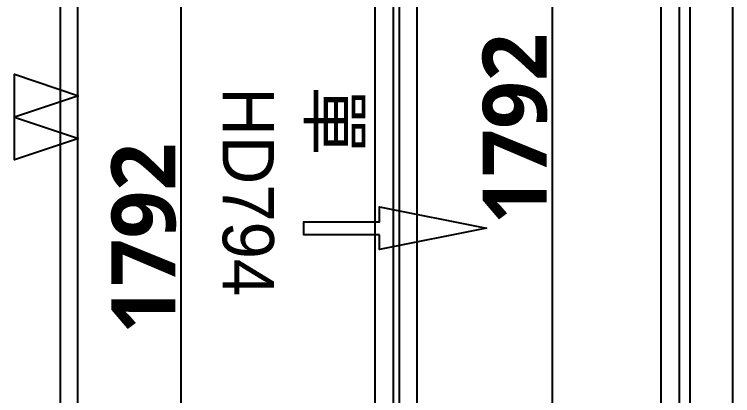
# Model space of a CAD drawing. Header units: millimetres. Extents: x 15382 to 37298, y 7351 to 31127.
# Drawn here: x 26121 to 27803, y 18394 to 19286 of the extents above; entities that cross this region are included whole.
import ezdxf

# ---------------------------------------------------------------- set-up
doc = ezdxf.new("R2010")
doc.units = ezdxf.units.MM
for name, color, linetype in [('03', 6, 'Continuous'), ('動線', 6, 'Continuous'), ('文字', 7, 'Continuous'), ('標註', 252, 'Continuous'), ('輕隔間', 30, 'Continuous')]:
    doc.layers.add(name, color=color, linetype=linetype)
doc.styles.get("Standard").update_dxf_attribs({"font": 'arial.ttf'})
doc.styles.add('新細明體', font='')
doc.styles.add('黑體', font='')
doc.styles.get('新細明體').set_extended_font_data('PMingLiU')
doc.styles.get('黑體').set_extended_font_data('Microsoft JhengHei', bold=True)
doc.dimstyles.new('ISO-25', dxfattribs={"dimtxt": 2.5, "dimasz": 2.5, "dimexe": 1.25, "dimexo": 0.625, "dimtad": 1, "dimtxsty": 'Standard', "dimcen": 2.5, "dimadec": 0, "dimazin": 0, "dimtfac": 1, "dimtmove": 0, "dimatfit": 3, "dimfxl": 1, "dimarcsym": 0})

# ---------------------------------------------------------------- blocks, each defined once
blk = doc.blocks.new('*D31')
at = {"layer": 'Defpoints', "color": 0, "transparency": 16777216}
for p in [(26234.9, 19766.6), (26511.8, 19766.6), (26234.9, 17974.6)]:
    blk.add_point(p, dxfattribs=at)
at = {"layer": '標註', "color": 0, "lineweight": -2, "transparency": 16777216}
for p, q in [((26244.9, 19766.6), (26521.8, 19766.6)), ((26511.8, 18074.6), (26511.8, 19666.6)), ((26244.9, 17974.6), (26521.8, 17974.6))]:
    blk.add_line(p, q, dxfattribs=at)
at = {"layer": '標註', "color": 0, "transparency": 16777216}
for points in [[(26495.1, 19666.6), (26528.4, 19666.6), (26511.8, 19766.6)], [(26495.1, 18074.6), (26528.4, 18074.6), (26511.8, 17974.6)]]:
    blk.add_solid(points, dxfattribs=at)
at = {"layer": '標註', "color": 251, "transparency": 16777216, "insert": (26424, 18761.9), "char_height": 150, "attachment_point": 5, "rotation": 90, "style": '黑體'}
blk.add_mtext('1792', dxfattribs=at)
blk = doc.blocks.new('*D32')
at = {"layer": 'Defpoints', "color": 0, "transparency": 16777216}
for p in [(27028.9, 19766.6), (27381.2, 19766.6), (27028.9, 17974.6)]:
    blk.add_point(p, dxfattribs=at)
at = {"layer": '標註', "color": 0, "lineweight": -2, "transparency": 16777216}
for p, q in [((27038.9, 19766.6), (27391.2, 19766.6)), ((27381.2, 18074.6), (27381.2, 19666.6)), ((27038.9, 17974.6), (27391.2, 17974.6))]:
    blk.add_line(p, q, dxfattribs=at)
at = {"layer": '標註', "color": 0, "transparency": 16777216}
for points in [[(27364.5, 19666.6), (27397.8, 19666.6), (27381.2, 19766.6)], [(27364.5, 18074.6), (27397.8, 18074.6), (27381.2, 17974.6)]]:
    blk.add_solid(points, dxfattribs=at)
at = {"layer": '標註', "color": 251, "transparency": 16777216, "insert": (27293.4, 19018.4), "char_height": 150, "attachment_point": 5, "rotation": 90, "style": '黑體'}
blk.add_mtext('1792', dxfattribs=at)

msp = doc.modelspace()

# ---------------------------------------------------------------- linework, layer by layer
at = {"layer": '03'}
for points in [[(26269.854, 17998.065), (26269.854, 19743.065), (26227.854, 19743.065), (26227.854, 17998.065)], [(26965.854, 17998.065), (26965.854, 19743.065), (27007.854, 19743.065), (27007.854, 17998.065)], [(27063.854, 17998.065), (27063.854, 19743.065), (27021.854, 19743.065), (27021.854, 17998.065)], [(27635.854, 17998.065), (27635.854, 19743.065), (27677.854, 19743.065), (27677.854, 17998.065)]]:
    msp.add_lwpolyline(points, close=True, dxfattribs=at)
at = {"layer": '動線', "lineweight": -3}
for points in [[(26270.872, 19095.941), (26120.872, 19045.941), (26120.872, 19145.941), (26270.872, 19095.941)], [(26270.872, 18995.941), (26120.872, 18945.941), (26120.872, 19045.941), (26270.872, 18995.941)], [(26976.245, 18770.694), (26798.609, 18770.694), (26798.609, 18800.694), (26976.245, 18800.694), (26976.245, 18835.694), (27226.245, 18785.694), (26976.245, 18735.694), (26976.245, 18770.694)]]:
    msp.add_lwpolyline(points, dxfattribs=at)
at = {"layer": '輕隔間'}
for p, q in [((27703.049, 19657.603), (27703.049, 8876.198)), ((27803.049, 19557.603), (27803.049, 8776.198))]:
    msp.add_line(p, q, dxfattribs=at)

# ---------------------------------------------------------------- texts
at = {"layer": '文字', "color": 7, "style": '新細明體'}
msp.add_text('HD794', height=120, rotation=270, dxfattribs=at).set_placement((26608.821, 19115.342))
at = {"layer": '文字', "color": 8, "style": '新細明體'}
msp.add_text('單', height=120, rotation=270, dxfattribs=at).set_placement((26811.786, 19118.656))

# ---------------------------------------------------------------- dimensions: what is measured, and where the dimension line sits
at = {"layer": '標註', "color": 8}
for base, p1, p2, picture, middle in [((26511.779, 19766.565), (26234.854, 17974.565), (26234.854, 19766.565), '*D31', (26511.779, 18761.883)), ((27381.16, 19766.565), (27028.854, 17974.565), (27028.854, 19766.565), '*D32', (27381.16, 19018.356))]:
    dim = msp.add_linear_dim(base=base, p1=p1, p2=p2, angle=90, dimstyle='ISO-25', override={"dimscale": 100, "dimtxt": 1.5, "dimasz": 1, "dimexe": 0.1, "dimexo": 0.1, "dimgap": 0.1, "dimtxsty": '黑體', "dimclrt": 251}, dxfattribs=at)
    dim.commit()
    dim.dimension.update_dxf_attribs({"geometry": picture, "text_midpoint": middle, "dimtype": 160})

doc.saveas('drawing.dxf')
